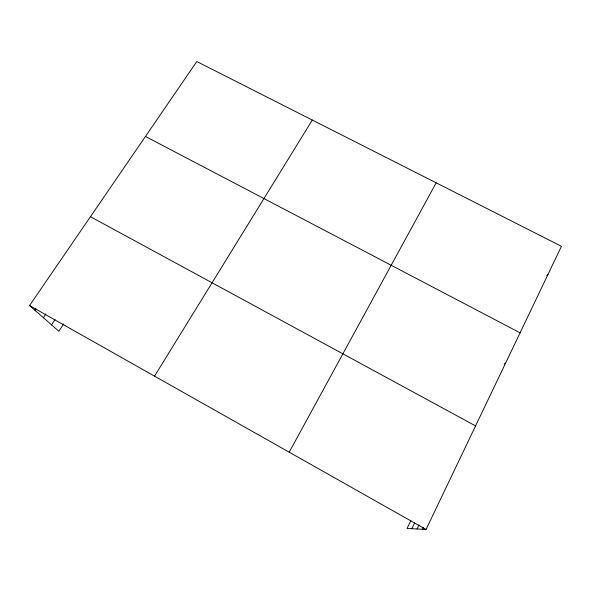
<?xml version="1.0" encoding="UTF-8"?>
<svg xmlns="http://www.w3.org/2000/svg" width="591" height="591" viewBox="0 0 591 591"><rect width="100%" height="100%" fill="white"/><g stroke="black" fill="none" stroke-linecap="round" stroke-linejoin="round"><path stroke-width="0.89" d="M410.878 520.582L407.059 528.457L426.052 529.47L561.45 246.299L196.81 61.53L29.55 305.562L58.834 331.248L63.695 323.957M422.558 529.285L423.355 527.623M417.054 528.989L418.975 524.985M411.794 528.709L414.557 522.998M289.213 452.196L436.18 182.826M154.539 376.142L312.307 120.054M51.476 324.799L55.015 319.532M43.365 317.677L45.832 314.02M34.899 310.253L35.933 308.746M546.712 275.605L547.99 274.453M504.175 364.063L505.608 363.081M145.452 136.455L520.08 332.822M90.453 216.705L475.57 425.897M29.55 305.562L426.052 529.47"/></g></svg>
